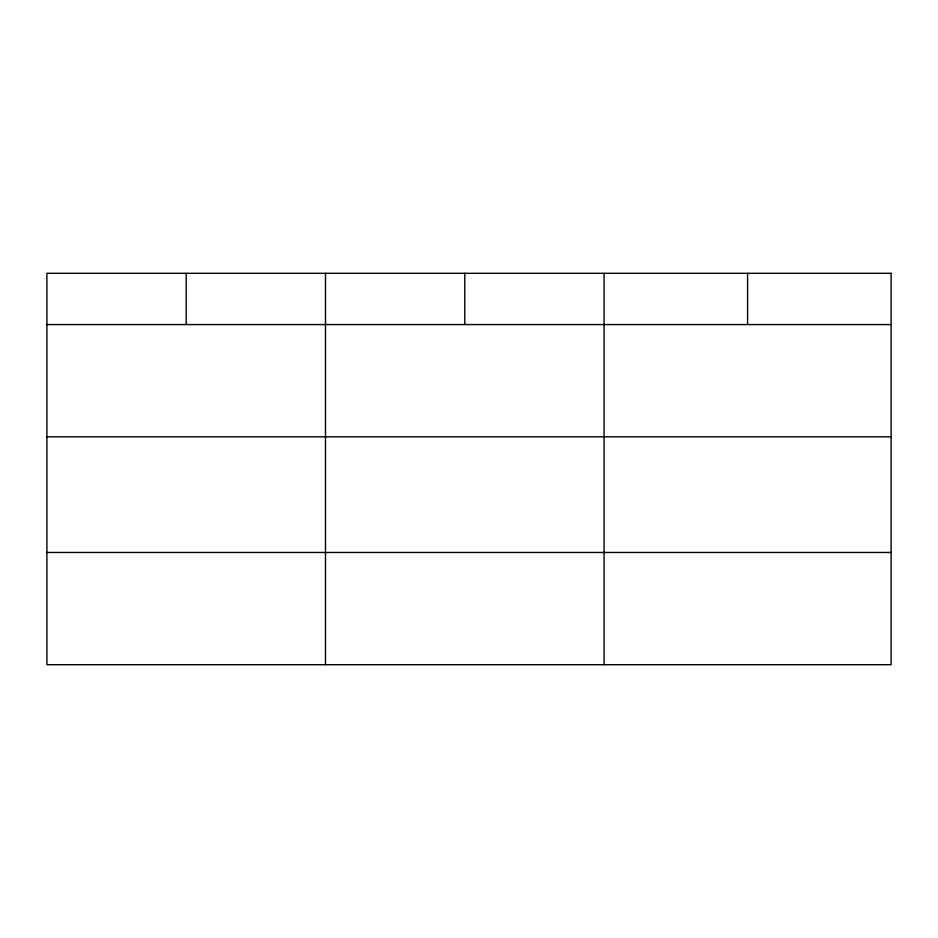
<?xml version="1.0" encoding="UTF-8"?>
<svg xmlns="http://www.w3.org/2000/svg" width="938" height="938" viewBox="0 0 938 938"><rect width="100%" height="100%" fill="white"/><g stroke="black" fill="none" stroke-linecap="round" stroke-linejoin="round"><path stroke-width="1.41" d="M46.9 324.56L891.1 324.56M46.9 436.803L891.1 436.803M46.9 552.459L891.1 552.459M747.586 273.298L747.586 324.56M604.072 273.298L604.072 664.702M464.779 273.298L464.779 324.56M325.486 273.298L325.486 664.702M186.193 273.298L186.193 324.56M891.1 273.298L46.9 273.298L46.9 664.702L891.1 664.702L891.1 273.298"/></g></svg>
